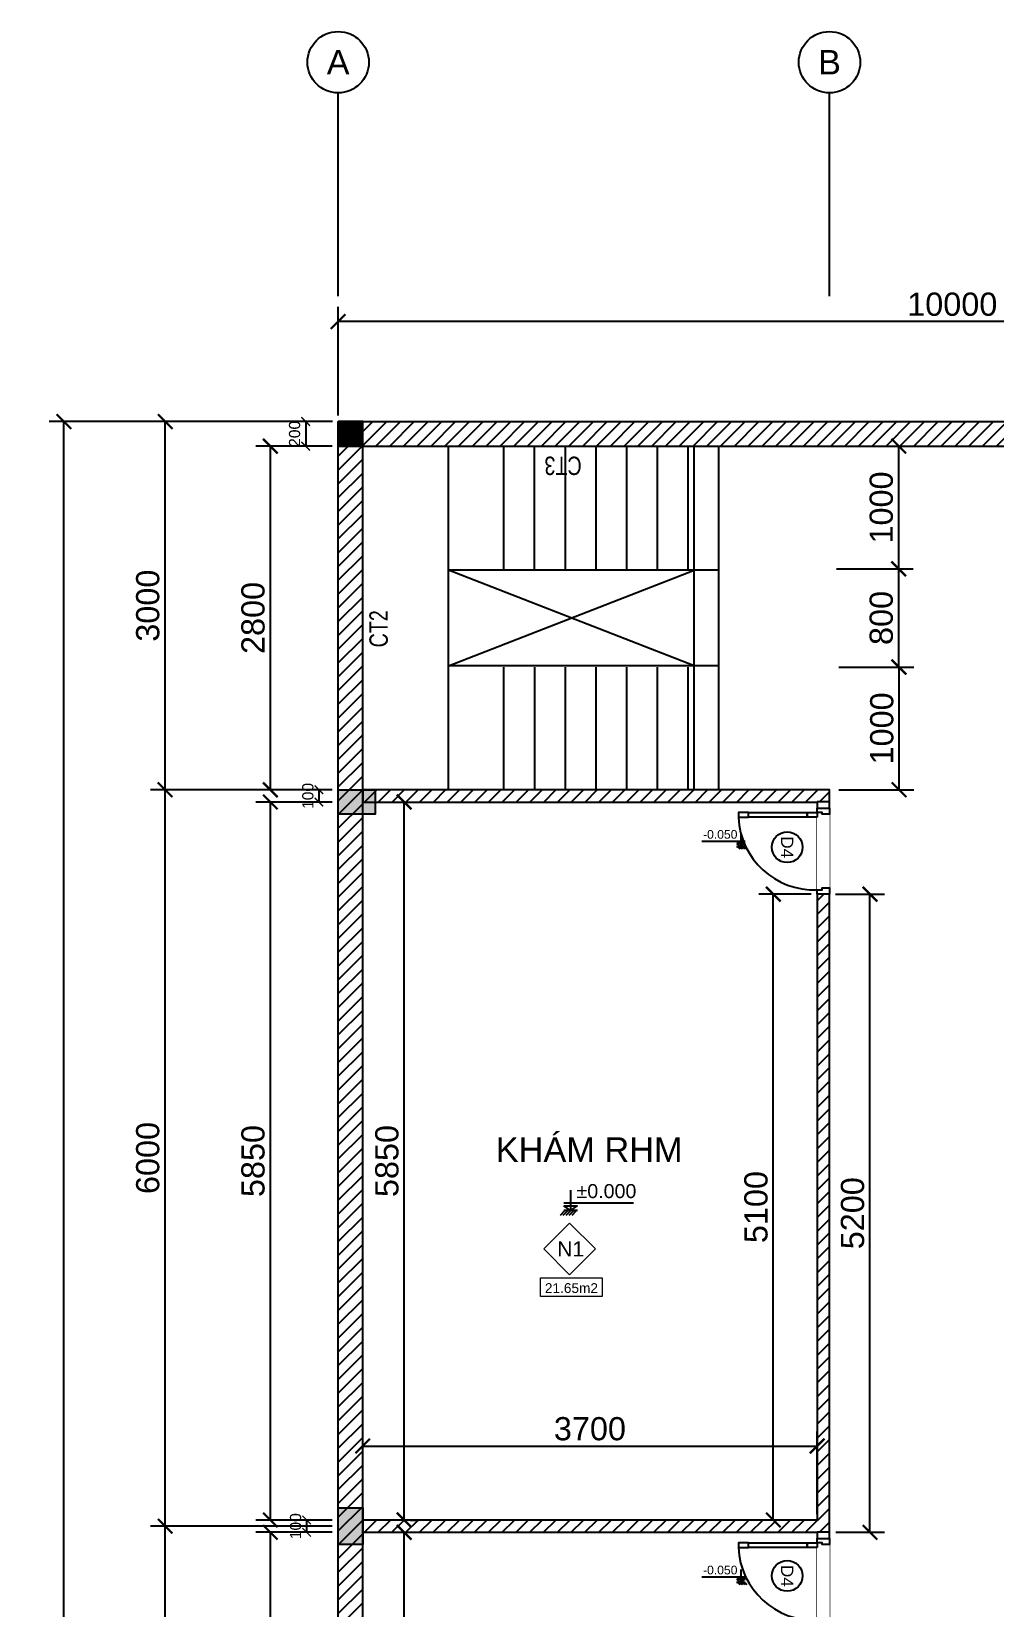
# Model space of a CAD drawing. Header units: millimetres. Extents: x -26398 to 135532, y -376633 to 43268.
# Drawn here: x 75866 to 83706, y -95166 to -82326 of the extents above; entities that cross this region are included whole.
import ezdxf
from ezdxf.enums import TextEntityAlignment as Align

# ---------------------------------------------------------------- set-up
doc = ezdxf.new("R2010")
doc.units = ezdxf.units.MM
for name, color, linetype in [('A-Door', 150, 'Continuous'), ('A5-KICHTHUOC', 251, 'Continuous'), ('cửa', 152, 'Continuous'), ('DIM', 7, 'Continuous'), ('NT', 1, 'Continuous'), ('QUYEN', 7, 'Continuous'), ('TƯỜNG', 52, 'Continuous')]:
    doc.layers.add(name, color=color, linetype=linetype)
doc.layers.add('A6-GHICHU', color=147, linetype='Continuous', lineweight=20)
doc.styles.add('A', font='VSIMPLEX.SHX', dxfattribs={"height": 250})
doc.styles.add('GHICHU35', font='', dxfattribs={"width": 0.9, "height": 350})
doc.styles.get("Standard").update_dxf_attribs({"font": 'arial.ttf'})
doc.styles.add('TUANH', font='')
doc.styles.get('GHICHU35').set_extended_font_data('VNI-Helve')
doc.styles.get('TUANH').set_extended_font_data('VNI-Helve-Condense', bold=True)
doc.dimstyles.new('dimmatbang', dxfattribs={"dimscale": 70, "dimtxt": 2.7, "dimasz": 1.7, "dimexe": 1.7, "dimexo": 0.7, "dimtad": 1, "dimtoh": 1, "dimdec": 1, "dimtxsty": 'Standard', "dimblk": 'ARCHTICK', "dimcen": 2.5, "dimclrd": 1, "dimclre": 256, "dimadec": 0, "dimazin": 0, "dimtfac": 1, "dimtdec": 1, "dimtmove": 0, "dimatfit": 3, "dimfxl": 1, "dimarcsym": 0})

# ---------------------------------------------------------------- blocks, each defined once
blk = doc.blocks.new('*X3279')
at = {"color": 0}
for p, q in [((30550, 32250), (30750, 32450)), ((30550, 32251), (30749, 32450)), ((30550, 32253), (30747, 32450)), ((30550, 32254), (30746, 32450)), ((30550, 32256), (30744, 32450)), ((30550, 32257), (30743, 32450)), ((30550, 32258), (30742, 32450)), ((30550, 32260), (30740, 32450)), ((30550, 32261), (30739, 32450)), ((30550, 32263), (30737, 32450)), ((30550, 32264), (30736, 32450)), ((30550, 32266), (30734, 32450)), ((30550, 32267), (30733, 32450)), ((30550, 32268), (30732, 32450)), ((30550, 32270), (30730, 32450)), ((30550, 32271), (30729, 32450)), ((30550, 32273), (30727, 32450)), ((30550, 32274), (30726, 32450)), ((30550, 32275), (30725, 32450)), ((30550, 32277), (30723, 32450)), ((30550, 32278), (30722, 32450)), ((30550, 32280), (30720, 32450)), ((30550, 32281), (30719, 32450)), ((30550, 32283), (30717, 32450)), ((30550, 32284), (30716, 32450)), ((30550, 32285), (30715, 32450)), ((30550, 32287), (30713, 32450)), ((30550, 32288), (30712, 32450)), ((30550, 32290), (30710, 32450)), ((30550, 32291), (30709, 32450)), ((30550, 32292), (30708, 32450)), ((30550, 32294), (30706, 32450)), ((30550, 32295), (30705, 32450)), ((30550, 32297), (30703, 32450)), ((30550, 32298), (30702, 32450)), ((30550, 32299), (30701, 32450)), ((30550, 32301), (30699, 32450)), ((30550, 32302), (30698, 32450)), ((30550, 32304), (30696, 32450)), ((30550, 32305), (30695, 32450)), ((30550, 32307), (30693, 32450)), ((30550, 32308), (30692, 32450)), ((30550, 32309), (30691, 32450)), ((30550, 32311), (30689, 32450)), ((30550, 32312), (30688, 32450)), ((30550, 32314), (30686, 32450)), ((30550, 32315), (30685, 32450)), ((30550, 32316), (30684, 32450)), ((30550, 32318), (30682, 32450)), ((30550, 32319), (30681, 32450)), ((30550, 32321), (30679, 32450)), ((30550, 32322), (30678, 32450)), ((30550, 32324), (30676, 32450)), ((30550, 32325), (30675, 32450)), ((30550, 32326), (30674, 32450)), ((30550, 32328), (30672, 32450)), ((30550, 32329), (30671, 32450)), ((30550, 32331), (30669, 32450)), ((30550, 32332), (30668, 32450)), ((30550, 32333), (30667, 32450)), ((30550, 32335), (30665, 32450)), ((30550, 32336), (30664, 32450)), ((30550, 32338), (30662, 32450)), ((30550, 32339), (30661, 32450)), ((30550, 32341), (30659, 32450)), ((30550, 32342), (30658, 32450)), ((30550, 32343), (30657, 32450)), ((30550, 32345), (30655, 32450)), ((30550, 32346), (30654, 32450)), ((30550, 32348), (30652, 32450)), ((30550, 32349), (30651, 32450)), ((30550, 32350), (30650, 32450)), ((30550, 32352), (30648, 32450)), ((30550, 32353), (30647, 32450)), ((30550, 32355), (30645, 32450)), ((30550, 32356), (30644, 32450)), ((30550, 32357), (30643, 32450)), ((30550, 32359), (30641, 32450)), ((30550, 32360), (30640, 32450)), ((30550, 32362), (30638, 32450)), ((30550, 32363), (30637, 32450)), ((30550, 32365), (30635, 32450)), ((30550, 32366), (30634, 32450)), ((30550, 32367), (30633, 32450)), ((30550, 32369), (30631, 32450)), ((30550, 32370), (30630, 32450)), ((30550, 32372), (30628, 32450)), ((30550, 32373), (30627, 32450)), ((30550, 32374), (30626, 32450)), ((30550, 32376), (30624, 32450)), ((30550, 32377), (30623, 32450)), ((30550, 32379), (30621, 32450)), ((30550, 32380), (30620, 32450)), ((30550, 32382), (30618, 32450)), ((30550, 32383), (30617, 32450)), ((30550, 32384), (30616, 32450)), ((30550, 32386), (30614, 32450)), ((30550, 32387), (30613, 32450)), ((30550, 32389), (30611, 32450)), ((30550, 32390), (30610, 32450)), ((30550, 32391), (30609, 32450)), ((30550, 32393), (30607, 32450)), ((30550, 32394), (30606, 32450)), ((30550, 32396), (30604, 32450)), ((30550, 32397), (30603, 32450)), ((30550, 32398), (30602, 32450)), ((30550, 32400), (30600, 32450)), ((30550, 32401), (30599, 32450)), ((30550, 32403), (30597, 32450)), ((30550, 32404), (30596, 32450)), ((30550, 32406), (30594, 32450)), ((30550, 32407), (30593, 32450)), ((30550, 32408), (30592, 32450)), ((30550, 32410), (30590, 32450)), ((30550, 32411), (30589, 32450)), ((30550, 32413), (30587, 32450)), ((30550, 32414), (30586, 32450)), ((30550, 32415), (30585, 32450)), ((30550, 32417), (30583, 32450)), ((30550, 32418), (30582, 32450)), ((30550, 32420), (30580, 32450)), ((30550, 32421), (30579, 32450)), ((30550, 32423), (30577, 32450)), ((30550, 32424), (30576, 32450)), ((30550, 32425), (30575, 32450)), ((30550, 32427), (30573, 32450)), ((30550, 32428), (30572, 32450)), ((30550, 32430), (30570, 32450)), ((30550, 32431), (30569, 32450)), ((30550, 32432), (30568, 32450)), ((30550, 32434), (30566, 32450)), ((30550, 32435), (30565, 32450)), ((30550, 32437), (30563, 32450)), ((30550, 32438), (30562, 32450)), ((30550, 32440), (30560, 32450)), ((30550, 32441), (30559, 32450)), ((30550, 32442), (30558, 32450)), ((30550, 32444), (30556, 32450)), ((30550, 32445), (30555, 32450)), ((30550, 32447), (30553, 32450)), ((30550, 32448), (30552, 32450)), ((30550, 32449), (30551, 32450)), ((30551, 32250), (30750, 32449)), ((30553, 32250), (30750, 32447)), ((30554, 32250), (30750, 32446)), ((30556, 32250), (30750, 32444)), ((30557, 32250), (30750, 32443)), ((30558, 32250), (30750, 32442)), ((30560, 32250), (30750, 32440)), ((30561, 32250), (30750, 32439)), ((30563, 32250), (30750, 32437)), ((30564, 32250), (30750, 32436)), ((30566, 32250), (30750, 32434)), ((30567, 32250), (30750, 32433)), ((30568, 32250), (30750, 32432)), ((30570, 32250), (30750, 32430)), ((30571, 32250), (30750, 32429)), ((30573, 32250), (30750, 32427)), ((30574, 32250), (30750, 32426)), ((30575, 32250), (30750, 32425)), ((30577, 32250), (30750, 32423)), ((30578, 32250), (30750, 32422)), ((30580, 32250), (30750, 32420)), ((30581, 32250), (30750, 32419)), ((30583, 32250), (30750, 32417)), ((30584, 32250), (30750, 32416)), ((30585, 32250), (30750, 32415)), ((30587, 32250), (30750, 32413)), ((30588, 32250), (30750, 32412)), ((30590, 32250), (30750, 32410)), ((30591, 32250), (30750, 32409)), ((30592, 32250), (30750, 32408)), ((30594, 32250), (30750, 32406)), ((30595, 32250), (30750, 32405)), ((30597, 32250), (30750, 32403)), ((30598, 32250), (30750, 32402)), ((30599, 32250), (30750, 32401)), ((30601, 32250), (30750, 32399)), ((30602, 32250), (30750, 32398)), ((30604, 32250), (30750, 32396)), ((30605, 32250), (30750, 32395)), ((30607, 32250), (30750, 32393)), ((30608, 32250), (30750, 32392)), ((30609, 32250), (30750, 32391)), ((30611, 32250), (30750, 32389)), ((30612, 32250), (30750, 32388)), ((30614, 32250), (30750, 32386)), ((30615, 32250), (30750, 32385)), ((30616, 32250), (30750, 32384)), ((30618, 32250), (30750, 32382)), ((30619, 32250), (30750, 32381)), ((30621, 32250), (30750, 32379)), ((30622, 32250), (30750, 32378)), ((30624, 32250), (30750, 32376)), ((30625, 32250), (30750, 32375)), ((30626, 32250), (30750, 32374)), ((30628, 32250), (30750, 32372)), ((30629, 32250), (30750, 32371)), ((30631, 32250), (30750, 32369)), ((30632, 32250), (30750, 32368)), ((30633, 32250), (30750, 32367)), ((30635, 32250), (30750, 32365)), ((30636, 32250), (30750, 32364)), ((30638, 32250), (30750, 32362)), ((30639, 32250), (30750, 32361)), ((30641, 32250), (30750, 32359)), ((30642, 32250), (30750, 32358)), ((30643, 32250), (30750, 32357)), ((30645, 32250), (30750, 32355)), ((30646, 32250), (30750, 32354)), ((30648, 32250), (30750, 32352)), ((30649, 32250), (30750, 32351)), ((30650, 32250), (30750, 32350)), ((30652, 32250), (30750, 32348)), ((30653, 32250), (30750, 32347)), ((30655, 32250), (30750, 32345)), ((30656, 32250), (30750, 32344)), ((30657, 32250), (30750, 32343)), ((30659, 32250), (30750, 32341)), ((30660, 32250), (30750, 32340)), ((30662, 32250), (30750, 32338)), ((30663, 32250), (30750, 32337)), ((30665, 32250), (30750, 32335)), ((30666, 32250), (30750, 32334)), ((30667, 32250), (30750, 32333)), ((30669, 32250), (30750, 32331)), ((30670, 32250), (30750, 32330)), ((30672, 32250), (30750, 32328)), ((30673, 32250), (30750, 32327)), ((30674, 32250), (30750, 32326)), ((30676, 32250), (30750, 32324)), ((30677, 32250), (30750, 32323)), ((30679, 32250), (30750, 32321)), ((30680, 32250), (30750, 32320)), ((30682, 32250), (30750, 32318)), ((30683, 32250), (30750, 32317)), ((30684, 32250), (30750, 32316)), ((30686, 32250), (30750, 32314)), ((30687, 32250), (30750, 32313)), ((30689, 32250), (30750, 32311)), ((30690, 32250), (30750, 32310)), ((30691, 32250), (30750, 32309)), ((30693, 32250), (30750, 32307)), ((30694, 32250), (30750, 32306)), ((30696, 32250), (30750, 32304)), ((30697, 32250), (30750, 32303)), ((30698, 32250), (30750, 32302)), ((30700, 32250), (30750, 32300)), ((30701, 32250), (30750, 32299)), ((30703, 32250), (30750, 32297)), ((30704, 32250), (30750, 32296)), ((30706, 32250), (30750, 32294)), ((30707, 32250), (30750, 32293)), ((30708, 32250), (30750, 32292)), ((30710, 32250), (30750, 32290)), ((30711, 32250), (30750, 32289)), ((30713, 32250), (30750, 32287)), ((30714, 32250), (30750, 32286)), ((30715, 32250), (30750, 32285)), ((30717, 32250), (30750, 32283)), ((30718, 32250), (30750, 32282)), ((30720, 32250), (30750, 32280)), ((30721, 32250), (30750, 32279)), ((30723, 32250), (30750, 32277)), ((30724, 32250), (30750, 32276)), ((30725, 32250), (30750, 32275)), ((30727, 32250), (30750, 32273)), ((30728, 32250), (30750, 32272)), ((30730, 32250), (30750, 32270)), ((30731, 32250), (30750, 32269)), ((30732, 32250), (30750, 32268)), ((30734, 32250), (30750, 32266)), ((30735, 32250), (30750, 32265)), ((30737, 32250), (30750, 32263)), ((30738, 32250), (30750, 32262)), ((30740, 32250), (30750, 32260)), ((30741, 32250), (30750, 32259)), ((30742, 32250), (30750, 32258)), ((30744, 32250), (30750, 32256)), ((30745, 32250), (30750, 32255)), ((30747, 32250), (30750, 32253)), ((30748, 32250), (30750, 32252)), ((30749, 32250), (30750, 32251))]:
    blk.add_line(p, q, dxfattribs=at)
blk = doc.blocks.new('*U3278')
at = {"color": 0}
for p, q in [((0, 0), (0, 200)), ((0, 200), (200, 200)), ((200, 200), (200, 0)), ((200, 0), (0, 0))]:
    blk.add_line(p, q, dxfattribs=at)
blk = doc.blocks.new('*U3280')
blk.add_blockref('*X3279', (-30550, -32250))
at = {"color": 0}
blk.add_blockref('*U3278', (0, 0), dxfattribs=at)
blk = doc.blocks.new('_ArchTick')
at = {"color": 0, "linetype": 'ByBlock', "const_width": 0.15}
blk.add_lwpolyline([(-0.5, -0.5), (0.5, 0.5)], dxfattribs=at)
blk = doc.blocks.new('*D3284')
at = {"lineweight": -2, "transparency": 16777216}
for p, q in [((82438, -87504), (83048, -87504)), ((82438, -88504), (83048, -88504))]:
    blk.add_line(p, q, dxfattribs=at)
at = {"color": 1, "lineweight": -2, "transparency": 16777216}
blk.add_line((82929, -88504), (82929, -87504), dxfattribs=at)
at = {"layer": 'DEFPOINTS', "color": 0, "transparency": 16777216}
for p in [(82389, -87504), (82929, -87504), (82389, -88504)]:
    blk.add_point(p, dxfattribs=at)
at = {"color": 1, "lineweight": -2, "transparency": 16777216, "xscale": 119, "yscale": 119, "zscale": 119}
for p, rotation in [((82929, -87504), 90), ((82929, -88504), 270)]:
    blk.add_blockref('_ArchTick', p, dxfattribs=dict(at, rotation=rotation))
at = {"color": 0, "transparency": 16777216, "insert": (82789, -88004), "char_height": 189, "attachment_point": 5, "rotation": 90}
blk.add_mtext('1000', dxfattribs=at)
blk = doc.blocks.new('*D3285')
at = {"lineweight": -2, "transparency": 16777216}
for p, q in [((82420, -86704), (83045, -86704)), ((82438, -87504), (83045, -87504))]:
    blk.add_line(p, q, dxfattribs=at)
at = {"color": 1, "lineweight": -2, "transparency": 16777216}
blk.add_line((82926, -87504), (82926, -86704), dxfattribs=at)
at = {"layer": 'DEFPOINTS', "color": 0, "transparency": 16777216}
for p in [(82371, -86704), (82926, -86704), (82389, -87504)]:
    blk.add_point(p, dxfattribs=at)
at = {"color": 1, "lineweight": -2, "transparency": 16777216, "xscale": 119, "yscale": 119, "zscale": 119}
for p, rotation in [((82926, -86704), 90), ((82926, -87504), 270)]:
    blk.add_blockref('_ArchTick', p, dxfattribs=dict(at, rotation=rotation))
at = {"color": 0, "transparency": 16777216, "insert": (82785, -87104), "char_height": 189, "attachment_point": 5, "rotation": 90}
blk.add_mtext('800', dxfattribs=at)
blk = doc.blocks.new('*D3286')
at = {"lineweight": -2, "transparency": 16777216}
for p, q in [((82427, -85704), (83045, -85704)), ((82420, -86704), (83045, -86704))]:
    blk.add_line(p, q, dxfattribs=at)
at = {"color": 1, "lineweight": -2, "transparency": 16777216}
blk.add_line((82926, -86704), (82926, -85704), dxfattribs=at)
at = {"layer": 'DEFPOINTS', "color": 0, "transparency": 16777216}
for p in [(82378, -85704), (82926, -85704), (82371, -86704)]:
    blk.add_point(p, dxfattribs=at)
at = {"color": 1, "lineweight": -2, "transparency": 16777216, "xscale": 119, "yscale": 119, "zscale": 119}
for p, rotation in [((82926, -85704), 90), ((82926, -86704), 270)]:
    blk.add_blockref('_ArchTick', p, dxfattribs=dict(at, rotation=rotation))
at = {"color": 0, "transparency": 16777216, "insert": (82785, -86204), "char_height": 189, "attachment_point": 5, "rotation": 90}
blk.add_mtext('1000', dxfattribs=at)
blk = doc.blocks.new('A$C7DB75F4D')
at = {"layer": 'A-Door'}
for points in [[(625, 740), (625, 660), (665, 660), (665, 740)], [(625, 180), (625, 660), (665, 660), (665, 180)], [(625, 100), (625, 180), (665, 180), (665, 100)], [(35, 100), (35, 60), (50, 60), (50, 50), (50, 0), (0, 0), (0, 100)], [(665, 100), (700, 100), (700, 0), (650, 0), (650, 50), (650, 60), (665, 60)]]:
    blk.add_lwpolyline(points, close=True, dxfattribs=at)
at = {"layer": 'NT', "color": 1}
blk.add_arc((650, 125), 616, 92.3278, 182.3278, dxfattribs=at)
blk = doc.blocks.new('CUA (D4)')
blk.add_wipeout([(111640, -24571), (111641, -25321), (111743, -25321), (111743, -24571)]).dxf.layer = 'TƯỜNG'
blk.add_lwpolyline([(111743, -24571), (111743, -24621), (111643, -24621), (111643, -24571)], close=True)
at = {"layer": 'cửa', "xscale": -1, "rotation": 270}
blk.add_blockref('A$C7DB75F4D', (111643, -25321), dxfattribs=at)
blk = doc.blocks.new('1-cote nen')
for p, q in [((-2, 267), (-2, 0)), ((-91, 102), (828, 102)), ((-2, 0), (-91, 63)), ((-91, 63), (88, 63)), ((90, 0), (-91, 0)), ((-2, 0), (88, 63)), ((-137, -60), (-77, 0)), ((-99, -60), (-39, 0)), ((-60, -60), (0, 0)), ((-21, -60), (39, 0)), ((17, -60), (77, 0))]:
    blk.add_line(p, q)
at = {"ltscale": 50, "style": 'GHICHU35', "width": 0.9}
blk.add_attdef('%%P0.000', (75, 164), '', height=187, dxfattribs=at)
blk = doc.blocks.new('*D3290')
at = {"lineweight": -2, "transparency": 16777216}
for p, q in [((78313, -85504), (77979, -85504)), ((78313, -85704), (77979, -85704))]:
    blk.add_line(p, q, dxfattribs=at)
at = {"color": 1, "lineweight": -2, "transparency": 16777216}
blk.add_line((78098, -85504), (78098, -85704), dxfattribs=at)
at = {"layer": 'DEFPOINTS', "color": 0, "transparency": 16777216}
for p in [(78362, -85504), (78098, -85704), (78362, -85704)]:
    blk.add_point(p, dxfattribs=at)
at = {"color": 1, "lineweight": -2, "transparency": 16777216, "xscale": 70, "yscale": 70, "zscale": 70}
for p, rotation in [((78098, -85504), 90), ((78098, -85704), 270)]:
    blk.add_blockref('_ArchTick', p, dxfattribs=dict(at, rotation=rotation))
at = {"color": 0, "transparency": 16777216, "insert": (78008, -85604), "char_height": 91, "attachment_point": 5, "rotation": 90}
blk.add_mtext('200', dxfattribs=at)
blk = doc.blocks.new('*D3291')
at = {"layer": 'DEFPOINTS', "color": 0, "transparency": 16777216}
for p in [(78362, -85704), (77810, -88504), (78362, -88504)]:
    blk.add_point(p, dxfattribs=at)
at = {"layer": 'DIM', "lineweight": -2, "transparency": 16777216}
for p, q in [((78313, -85704), (77691, -85704)), ((78313, -88504), (77691, -88504))]:
    blk.add_line(p, q, dxfattribs=at)
at = {"layer": 'DIM', "color": 1, "lineweight": -2, "transparency": 16777216}
blk.add_line((77810, -85704), (77810, -88504), dxfattribs=at)
at = {"layer": 'DIM', "color": 1, "lineweight": -2, "transparency": 16777216, "xscale": 119, "yscale": 119, "zscale": 119}
for p, rotation in [((77810, -85704), 90), ((77810, -88504), 270)]:
    blk.add_blockref('_ArchTick', p, dxfattribs=dict(at, rotation=rotation))
at = {"layer": 'DIM', "color": 0, "transparency": 16777216, "insert": (77670, -87104), "char_height": 189, "attachment_point": 5, "rotation": 90}
blk.add_mtext('2800', dxfattribs=at)
blk = doc.blocks.new('*D3292')
at = {"lineweight": -2, "transparency": 16777216}
for p, q in [((78313, -88504), (78087, -88504)), ((78313, -88604), (78087, -88604))]:
    blk.add_line(p, q, dxfattribs=at)
at = {"color": 1, "lineweight": -2, "transparency": 16777216}
blk.add_line((78206, -88504), (78206, -88604), dxfattribs=at)
at = {"layer": 'DEFPOINTS', "color": 0, "transparency": 16777216}
for p in [(78362, -88504), (78206, -88604), (78362, -88604)]:
    blk.add_point(p, dxfattribs=at)
at = {"color": 1, "lineweight": -2, "transparency": 16777216, "xscale": 70, "yscale": 70, "zscale": 70}
for p, rotation in [((78206, -88504), 90), ((78206, -88604), 270)]:
    blk.add_blockref('_ArchTick', p, dxfattribs=dict(at, rotation=rotation))
at = {"color": 0, "transparency": 16777216, "insert": (78116, -88554), "char_height": 91, "attachment_point": 5, "rotation": 90}
blk.add_mtext('100', dxfattribs=at)
blk = doc.blocks.new('*D3293')
at = {"layer": 'DEFPOINTS', "color": 0, "transparency": 16777216}
for p in [(78362, -88604), (77810, -94454), (78362, -94454)]:
    blk.add_point(p, dxfattribs=at)
at = {"layer": 'DIM', "lineweight": -2, "transparency": 16777216}
for p, q in [((78313, -88604), (77691, -88604)), ((78313, -94454), (77691, -94454))]:
    blk.add_line(p, q, dxfattribs=at)
at = {"layer": 'DIM', "color": 1, "lineweight": -2, "transparency": 16777216}
blk.add_line((77810, -88604), (77810, -94454), dxfattribs=at)
at = {"layer": 'DIM', "color": 1, "lineweight": -2, "transparency": 16777216, "xscale": 119, "yscale": 119, "zscale": 119}
for p, rotation in [((77810, -88604), 90), ((77810, -94454), 270)]:
    blk.add_blockref('_ArchTick', p, dxfattribs=dict(at, rotation=rotation))
at = {"layer": 'DIM', "color": 0, "transparency": 16777216, "insert": (77670, -91529), "char_height": 189, "attachment_point": 5, "rotation": 90}
blk.add_mtext('5850', dxfattribs=at)
blk = doc.blocks.new('*D3294')
at = {"lineweight": -2, "transparency": 16777216}
for p, q in [((78313, -94454), (77987, -94454)), ((78313, -94554), (77987, -94554))]:
    blk.add_line(p, q, dxfattribs=at)
at = {"color": 1, "lineweight": -2, "transparency": 16777216}
blk.add_line((78106, -94454), (78106, -94554), dxfattribs=at)
at = {"layer": 'DEFPOINTS', "color": 0, "transparency": 16777216}
for p in [(78362, -94454), (78106, -94554), (78362, -94554)]:
    blk.add_point(p, dxfattribs=at)
at = {"color": 1, "lineweight": -2, "transparency": 16777216, "xscale": 70, "yscale": 70, "zscale": 70}
for p, rotation in [((78106, -94454), 90), ((78106, -94554), 270)]:
    blk.add_blockref('_ArchTick', p, dxfattribs=dict(at, rotation=rotation))
at = {"color": 0, "transparency": 16777216, "insert": (78016, -94504), "char_height": 91, "attachment_point": 5, "rotation": 90}
blk.add_mtext('100', dxfattribs=at)
blk = doc.blocks.new('*D3295')
at = {"layer": 'DEFPOINTS', "color": 0, "transparency": 16777216}
for p in [(78362, -94554), (77810, -97454), (78362, -97454)]:
    blk.add_point(p, dxfattribs=at)
at = {"layer": 'DIM', "lineweight": -2, "transparency": 16777216}
for p, q in [((78313, -94554), (77691, -94554)), ((78313, -97454), (77691, -97454))]:
    blk.add_line(p, q, dxfattribs=at)
at = {"layer": 'DIM', "color": 1, "lineweight": -2, "transparency": 16777216}
blk.add_line((77810, -94554), (77810, -97454), dxfattribs=at)
at = {"layer": 'DIM', "color": 1, "lineweight": -2, "transparency": 16777216, "xscale": 119, "yscale": 119, "zscale": 119}
for p, rotation in [((77810, -94554), 90), ((77810, -97454), 270)]:
    blk.add_blockref('_ArchTick', p, dxfattribs=dict(at, rotation=rotation))
at = {"layer": 'DIM', "color": 0, "transparency": 16777216, "insert": (77670, -96004), "char_height": 189, "attachment_point": 5, "rotation": 90}
blk.add_mtext('2900', dxfattribs=at)
blk = doc.blocks.new('*D3306')
at = {"layer": 'DEFPOINTS', "color": 0, "transparency": 16777216}
for p in [(76954, -94504), (78362, -94504), (78362, -97504)]:
    blk.add_point(p, dxfattribs=at)
at = {"layer": 'DIM', "lineweight": -2, "transparency": 16777216}
for p, q in [((78313, -94504), (76835, -94504)), ((78313, -97504), (76835, -97504))]:
    blk.add_line(p, q, dxfattribs=at)
at = {"layer": 'DIM', "color": 1, "lineweight": -2, "transparency": 16777216}
blk.add_line((76954, -97504), (76954, -94504), dxfattribs=at)
at = {"layer": 'DIM', "color": 1, "lineweight": -2, "transparency": 16777216, "xscale": 119, "yscale": 119, "zscale": 119}
for p, rotation in [((76954, -94504), 90), ((76954, -97504), 270)]:
    blk.add_blockref('_ArchTick', p, dxfattribs=dict(at, rotation=rotation))
at = {"layer": 'DIM', "color": 0, "transparency": 16777216, "insert": (76813, -96004), "char_height": 189, "attachment_point": 5, "rotation": 90}
blk.add_mtext('3000', dxfattribs=at)
blk = doc.blocks.new('*D3307')
at = {"layer": 'DEFPOINTS', "color": 0, "transparency": 16777216}
for p in [(76954, -88504), (78362, -88504), (78362, -94504)]:
    blk.add_point(p, dxfattribs=at)
at = {"layer": 'DIM', "lineweight": -2, "transparency": 16777216}
for p, q in [((78313, -88504), (76835, -88504)), ((78313, -94504), (76835, -94504))]:
    blk.add_line(p, q, dxfattribs=at)
at = {"layer": 'DIM', "color": 1, "lineweight": -2, "transparency": 16777216}
blk.add_line((76954, -94504), (76954, -88504), dxfattribs=at)
at = {"layer": 'DIM', "color": 1, "lineweight": -2, "transparency": 16777216, "xscale": 119, "yscale": 119, "zscale": 119}
for p, rotation in [((76954, -88504), 90), ((76954, -94504), 270)]:
    blk.add_blockref('_ArchTick', p, dxfattribs=dict(at, rotation=rotation))
at = {"layer": 'DIM', "color": 0, "transparency": 16777216, "insert": (76813, -91504), "char_height": 189, "attachment_point": 5, "rotation": 90}
blk.add_mtext('6000', dxfattribs=at)
blk = doc.blocks.new('*D3308')
at = {"layer": 'DEFPOINTS', "color": 0, "transparency": 16777216}
for p in [(76954, -85504), (78365, -85504), (78362, -88504)]:
    blk.add_point(p, dxfattribs=at)
at = {"layer": 'DIM', "lineweight": -2, "transparency": 16777216}
for p, q in [((78316, -85504), (76835, -85504)), ((78313, -88504), (76835, -88504))]:
    blk.add_line(p, q, dxfattribs=at)
at = {"layer": 'DIM', "color": 1, "lineweight": -2, "transparency": 16777216}
blk.add_line((76954, -88504), (76954, -85504), dxfattribs=at)
at = {"layer": 'DIM', "color": 1, "lineweight": -2, "transparency": 16777216, "xscale": 119, "yscale": 119, "zscale": 119}
for p, rotation in [((76954, -85504), 90), ((76954, -88504), 270)]:
    blk.add_blockref('_ArchTick', p, dxfattribs=dict(at, rotation=rotation))
at = {"layer": 'DIM', "color": 0, "transparency": 16777216, "insert": (76813, -87004), "char_height": 189, "attachment_point": 5, "rotation": 90}
blk.add_mtext('3000', dxfattribs=at)
blk = doc.blocks.new('*D3328')
at = {"layer": 'DEFPOINTS', "color": 0, "transparency": 16777216}
for p in [(78362, -84689), (78362, -85504), (88362, -85504)]:
    blk.add_point(p, dxfattribs=at)
at = {"layer": 'DIM', "lineweight": -2, "transparency": 16777216}
for p, q in [((78362, -85455), (78362, -84570)), ((88362, -85455), (88362, -84570))]:
    blk.add_line(p, q, dxfattribs=at)
at = {"layer": 'DIM', "color": 1, "lineweight": -2, "transparency": 16777216}
blk.add_line((88362, -84689), (78362, -84689), dxfattribs=at)
at = {"layer": 'DIM', "color": 1, "lineweight": -2, "transparency": 16777216, "xscale": 119, "yscale": 119, "zscale": 119, "rotation": 180}
blk.add_blockref('_ArchTick', (78362, -84689), dxfattribs=at)
at = {"layer": 'DIM', "color": 1, "lineweight": -2, "transparency": 16777216, "xscale": 119, "yscale": 119, "zscale": 119}
blk.add_blockref('_ArchTick', (88362, -84689), dxfattribs=at)
at = {"layer": 'DIM', "color": 0, "transparency": 16777216, "insert": (83362, -84549), "char_height": 189, "attachment_point": 5}
blk.add_mtext('10000', dxfattribs=at)
blk = doc.blocks.new('*D3356')
at = {"layer": 'DEFPOINTS', "color": 0, "transparency": 16777216}
for p in [(78900, -94554), (78900, -94554), (78900, -97454)]:
    blk.add_point(p, dxfattribs=at)
at = {"layer": 'DIM', "color": 1, "lineweight": -2, "transparency": 16777216}
blk.add_line((78900, -97454), (78900, -94554), dxfattribs=at)
at = {"layer": 'DIM', "lineweight": -2, "transparency": 16777216}
for p, q in [((78949, -94554), (79019, -94554)), ((78949, -97454), (79019, -97454))]:
    blk.add_line(p, q, dxfattribs=at)
at = {"layer": 'DIM', "color": 1, "lineweight": -2, "transparency": 16777216, "xscale": 119, "yscale": 119, "zscale": 119}
for p, rotation in [((78900, -94554), 90), ((78900, -97454), 270)]:
    blk.add_blockref('_ArchTick', p, dxfattribs=dict(at, rotation=rotation))
at = {"layer": 'DIM', "color": 0, "transparency": 16777216, "insert": (78760, -96004), "char_height": 189, "attachment_point": 5, "rotation": 90}
blk.add_mtext('2900', dxfattribs=at)
blk = doc.blocks.new('*D3360')
at = {"layer": 'DEFPOINTS', "color": 0, "transparency": 16777216}
for p in [(82262, -93851), (78562, -94454), (82262, -94454)]:
    blk.add_point(p, dxfattribs=at)
at = {"layer": 'DIM', "lineweight": -2, "transparency": 16777216}
for p, q in [((78562, -94405), (78562, -93732)), ((82262, -94405), (82262, -93732))]:
    blk.add_line(p, q, dxfattribs=at)
at = {"layer": 'DIM', "color": 1, "lineweight": -2, "transparency": 16777216}
blk.add_line((78562, -93851), (82262, -93851), dxfattribs=at)
at = {"layer": 'DIM', "color": 1, "lineweight": -2, "transparency": 16777216, "xscale": 119, "yscale": 119, "zscale": 119, "rotation": 180}
blk.add_blockref('_ArchTick', (78562, -93851), dxfattribs=at)
at = {"layer": 'DIM', "color": 1, "lineweight": -2, "transparency": 16777216, "xscale": 119, "yscale": 119, "zscale": 119}
blk.add_blockref('_ArchTick', (82262, -93851), dxfattribs=at)
at = {"layer": 'DIM', "color": 0, "transparency": 16777216, "insert": (80412, -93711), "char_height": 189, "attachment_point": 5}
blk.add_mtext('3700', dxfattribs=at)
blk = doc.blocks.new('*D3361')
at = {"layer": 'DEFPOINTS', "color": 0, "transparency": 16777216}
for p in [(78900, -88604), (78900, -88604), (78900, -94454)]:
    blk.add_point(p, dxfattribs=at)
at = {"layer": 'DIM', "color": 1, "lineweight": -2, "transparency": 16777216}
blk.add_line((78900, -94454), (78900, -88604), dxfattribs=at)
at = {"layer": 'DIM', "lineweight": -2, "transparency": 16777216}
for p, q in [((78949, -88604), (79019, -88604)), ((78949, -94454), (79019, -94454))]:
    blk.add_line(p, q, dxfattribs=at)
at = {"layer": 'DIM', "color": 1, "lineweight": -2, "transparency": 16777216, "xscale": 119, "yscale": 119, "zscale": 119}
for p, rotation in [((78900, -88604), 90), ((78900, -94454), 270)]:
    blk.add_blockref('_ArchTick', p, dxfattribs=dict(at, rotation=rotation))
at = {"layer": 'DIM', "color": 0, "transparency": 16777216, "insert": (78760, -91529), "char_height": 189, "attachment_point": 5, "rotation": 90}
blk.add_mtext('5850', dxfattribs=at)
blk = doc.blocks.new('*D3362')
at = {"layer": 'DEFPOINTS', "color": 0, "transparency": 16777216}
for p in [(81905, -89354), (82262, -89354), (82262, -94454)]:
    blk.add_point(p, dxfattribs=at)
at = {"layer": 'DIM', "lineweight": -2, "transparency": 16777216}
for p, q in [((82213, -89354), (81786, -89354)), ((82213, -94454), (81786, -94454))]:
    blk.add_line(p, q, dxfattribs=at)
at = {"layer": 'DIM', "color": 1, "lineweight": -2, "transparency": 16777216}
blk.add_line((81905, -94454), (81905, -89354), dxfattribs=at)
at = {"layer": 'DIM', "color": 1, "lineweight": -2, "transparency": 16777216, "xscale": 119, "yscale": 119, "zscale": 119}
for p, rotation in [((81905, -89354), 90), ((81905, -94454), 270)]:
    blk.add_blockref('_ArchTick', p, dxfattribs=dict(at, rotation=rotation))
at = {"layer": 'DIM', "color": 0, "transparency": 16777216, "insert": (81765, -91904), "char_height": 189, "attachment_point": 5, "rotation": 90}
blk.add_mtext('5100', dxfattribs=at)
blk = doc.blocks.new('*D3363')
at = {"layer": 'DEFPOINTS', "color": 0, "transparency": 16777216}
for p in [(82362, -89354), (82692, -89354), (82365, -94554)]:
    blk.add_point(p, dxfattribs=at)
at = {"layer": 'DIM', "lineweight": -2, "transparency": 16777216}
for p, q in [((82411, -89354), (82811, -89354)), ((82414, -94554), (82811, -94554))]:
    blk.add_line(p, q, dxfattribs=at)
at = {"layer": 'DIM', "color": 1, "lineweight": -2, "transparency": 16777216}
blk.add_line((82692, -94554), (82692, -89354), dxfattribs=at)
at = {"layer": 'DIM', "color": 1, "lineweight": -2, "transparency": 16777216, "xscale": 119, "yscale": 119, "zscale": 119}
for p, rotation in [((82692, -89354), 90), ((82692, -94554), 270)]:
    blk.add_blockref('_ArchTick', p, dxfattribs=dict(at, rotation=rotation))
at = {"layer": 'DIM', "color": 0, "transparency": 16777216, "insert": (82551, -91954), "char_height": 189, "attachment_point": 5, "rotation": 90}
blk.add_mtext('5200', dxfattribs=at)
blk = doc.blocks.new('*D3380')
at = {"layer": 'DEFPOINTS', "color": 0, "transparency": 16777216}
for p in [(76130, -85504), (78362, -85504), (78362, -114504)]:
    blk.add_point(p, dxfattribs=at)
at = {"layer": 'DIM', "lineweight": -2, "transparency": 16777216}
for p, q in [((78313, -85504), (76011, -85504)), ((78313, -114504), (76011, -114504))]:
    blk.add_line(p, q, dxfattribs=at)
at = {"layer": 'DIM', "color": 1, "lineweight": -2, "transparency": 16777216}
blk.add_line((76130, -114504), (76130, -85504), dxfattribs=at)
at = {"layer": 'DIM', "color": 1, "lineweight": -2, "transparency": 16777216, "xscale": 119, "yscale": 119, "zscale": 119}
for p, rotation in [((76130, -85504), 90), ((76130, -114504), 270)]:
    blk.add_blockref('_ArchTick', p, dxfattribs=dict(at, rotation=rotation))
at = {"layer": 'DIM', "color": 0, "transparency": 16777216, "insert": (75990, -100004), "char_height": 189, "attachment_point": 5, "rotation": 90}
blk.add_mtext('29000', dxfattribs=at)

msp = doc.modelspace()

# ---------------------------------------------------------------- hatches: boundary and pattern name
h = msp.add_hatch(color=1)
h.dxf.hatch_style = 1
h.paths.add_polyline_path([(78662.5, -88503.82), (78362.5, -88503.82), (78362.5, -88703.82), (78662.5, -88703.82)])
h = msp.add_hatch(color=1)
h.dxf.hatch_style = 1
h.paths.add_polyline_path([(78362.5, -94353.82), (78362.5, -94653.82), (78562.5, -94653.82), (78562.5, -94353.82)])
at = {"layer": 'TƯỜNG'}
h = msp.add_hatch(dxfattribs=at)
h.set_pattern_fill('ANSI31', color=256, scale=25)
h.set_pattern_definition([(45, (-25512.27, -64836.03), (-56.1266, 56.1266), [])])
h.paths.add_polyline_path([(82362.5, -88503.82), (78562.5, -88503.82), (78562.5, -88603.82), (82262.5, -88603.82), (82262.5, -94453.82), (78562.5, -94453.82), (78562.5, -94553.82), (82262.5, -94553.82), (82262.5, -97453.82), (78562.5, -97453.82), (78562.5, -97553.82), (82262.5, -97553.82), (82262.5, -100453.82), (78562.5, -100453.82), (78562.5, -100553.82), (82262.5, -100553.82), (82262.5, -108403.82), (78562.5, -108403.82), (78562.5, -108503.82), (82262.5, -108503.82), (82262.5, -114303.82), (82362.5, -114303.82), (82362.5, -108503.82), (82362.5, -94503.82)], flags=17)
h.paths.add_polyline_path([(84462.5, -94603.82), (88162.5, -94603.82), (88162.5, -94503.82), (84462.5, -94503.82), (84462.5, -88603.82), (88162.5, -88603.82), (88162.5, -88503.82), (84362.5, -88503.82), (84362.5, -94503.82), (84362.5, -104503.82), (84362.5, -114303.82), (84462.5, -114303.82), (84462.5, -104603.82), (88162.5, -104603.82), (88162.5, -104503.82), (84462.5, -104503.82)], flags=17)
h.paths.add_polyline_path([(78562.5, -85703.82), (78362.5, -85703.82), (78362.5, -114503.82), (88362.5, -114503.82), (88362.5, -85503.82), (78562.5, -85503.82), (78562.5, -85703.82), (88162.5, -85703.82), (88162.5, -114303.82), (78562.5, -114303.82)])
h.paths.add_polyline_path([(78562.5, -85503.82), (78362.5, -85503.82), (78362.5, -85703.82), (78562.5, -85703.82)], flags=17)

# ---------------------------------------------------------------- linework, layer by layer
for p, q in [((78362.5, -84482.67), (78362.5, -82825.96)), ((82362.5, -84482.67), (82362.5, -82825.96))]:
    msp.add_line(p, q)
for points in [[(78362.5, -88703.82), (78362.5, -88503.82), (78662.5, -88503.82), (78662.5, -88703.82)], [(78562.5, -94653.82), (78362.5, -94653.82), (78362.5, -94353.82), (78562.5, -94353.82)]]:
    msp.add_lwpolyline(points, close=True)
for centre in [(78362.5, -82575.96), (82362.5, -82575.96)]:
    msp.add_circle(centre, 250)
at = {"layer": 'A6-GHICHU', "ltscale": 0.5}
for points in [[(80246.16, -92455.11), (80456.31, -92244.96), (80246.16, -92034.8), (80036, -92244.96)], [(80009.79, -92479.22), (80510.86, -92479.22), (80510.86, -92633.72), (80009.79, -92633.72)]]:
    msp.add_lwpolyline(points, close=True, dxfattribs=at)
at = {"layer": 'QUYEN'}
for p, q in [((79262.13, -88503.82), (79262.13, -85703.38)), ((79712.13, -86713.38), (79712.13, -85713.38)), ((79962.13, -86713.38), (79962.13, -85713.38)), ((80212.13, -86713.38), (80212.13, -85713.38)), ((80462.13, -86713.38), (80462.13, -85713.38)), ((80712.13, -86713.38), (80712.13, -85713.38)), ((80962.13, -86713.38), (80962.13, -85713.38)), ((80962.13, -86713.38), (80962.13, -85713.38)), ((81212.13, -86713.38), (81212.13, -85713.38)), ((81262.13, -88503.82), (81262.13, -85703.82)), ((81462.13, -87811.04), (81462.13, -85708.82)), ((81262.13, -87495.3), (79262.13, -86713.38)), ((79262.13, -87495.3), (81262.13, -86713.38)), ((81462.13, -86713.38), (79262.13, -86713.38)), ((81262.13, -87495.3), (81262.13, -86713.38)), ((81462.13, -88503.82), (81462.13, -86713.38)), ((81453.98, -87495.3), (79262.13, -87495.3)), ((79712.5, -88503.82), (79712.5, -87503.82)), ((79962.5, -88503.82), (79962.5, -87503.82)), ((80212.5, -88503.82), (80212.5, -87503.82)), ((80462.5, -88503.82), (80462.5, -87503.82)), ((80712.5, -88503.82), (80712.5, -87503.82)), ((80962.5, -88503.82), (80962.5, -87503.82)), ((80962.5, -88503.82), (80962.5, -87503.82)), ((81212.5, -88503.82), (81212.5, -87503.82))]:
    msp.add_line(p, q, dxfattribs=at)
at = {"layer": 'TƯỜNG'}
for p, q in [((78362.5, -85503.82), (88362.5, -85503.82)), ((78362.5, -114503.82), (78362.5, -85503.82)), ((78562.5, -114303.82), (78562.5, -85503.82)), ((78362.5, -85703.82), (88162.5, -85703.82))]:
    msp.add_line(p, q, dxfattribs=at)
for points in [[(78362.5, -85503.82), (88362.5, -85503.82), (88362.5, -114503.82), (78362.5, -114503.82)], [(78562.5, -100553.82), (82262.5, -100553.82), (82262.5, -108403.82), (78562.5, -108403.82), (78562.5, -108503.82), (82262.5, -108503.82), (82262.5, -114303.82), (82362.5, -114303.82), (82362.5, -108503.82), (82362.5, -94503.82), (82362.5, -88503.82), (78562.5, -88503.82), (78562.5, -88603.82), (82262.5, -88603.82), (82262.5, -94453.82), (78562.5, -94453.82), (78562.5, -94553.82), (82262.5, -94553.82), (82262.5, -97453.82), (78562.5, -97453.82), (78562.5, -97553.82), (82262.5, -97553.82), (82262.5, -100453.82), (78562.5, -100453.82)]]:
    msp.add_lwpolyline(points, close=True, dxfattribs=at)

# ---------------------------------------------------------------- block references
at = {"color": 0, "linetype": 'ByBlock', "xscale": -1, "rotation": 270}
msp.add_blockref('*U3280', (78362.5, -85703.82), dxfattribs=at)
at = {"layer": 'A5-KICHTHUOC', "ltscale": 0.5}
ref = msp.add_blockref('1-cote nen', (80256.37, -91932.06), dxfattribs=dict(at, xscale=0.61735318627815, yscale=0.61735318627815, zscale=0.61735318627815))
ref.add_attrib('%%P0.000', '%%P0.000', (80302.96, -91830.85), dxfattribs={"layer": '0', "color": 4, "ltscale": 50, "height": 114.325})

# ---------------------------------------------------------------- texts
msp.add_text('KHÁM RHM', height=200).set_placement((80406.17, -91435.79), align=Align.MIDDLE_CENTER)
at = {"layer": 'A6-GHICHU', "ltscale": 0.5, "attachment_point": 5, "style": 'TUANH'}
for s, insert, char_height in [('{\\fArial|b0|i0|c0|p34;N1}', (80255.5, -92244.71), 123.835), ('{\\fArial|b0|i0|c163|p34;21\\fArial|b0|i0|c0|p34;.\\fArial|b0|i0|c163|p34;6\\fArial|b0|i0|c0|p34;5m2}', (80261.69, -92564.47), 79.5593)]:
    msp.add_mtext(s, dxfattribs=dict(at, insert=insert, char_height=char_height))
at = {"layer": 'QUYEN', "style": 'A', "width": 0.8}
for s, rotation, p in [('CT3', 180, (80345.19, -85789.32)), ('CT2', 90, (78766.61, -87344.04))]:
    msp.add_text(s, height=150, rotation=rotation, dxfattribs=at).set_placement(p)
at = {"layer": 'TƯỜNG'}
for s, p in [('A', (78362.5, -82575.96)), ('B', (82362.5, -82575.96))]:
    msp.add_text(s, height=200, dxfattribs=at).set_placement(p, align=Align.MIDDLE_CENTER)

# ---------------------------------------------------------------- dimensions: what is measured, and where the dimension line sits
for base, p1, p2, picture, middle in [((78098.17, -85703.82), (78362.5, -85503.82), (78362.5, -85703.82), '*D3290', (78098.17, -85603.82)), ((78206.24, -88603.82), (78362.5, -88503.82), (78362.5, -88603.82), '*D3292', (78206.24, -88553.82)), ((78106.49, -94553.82), (78362.5, -94453.82), (78362.5, -94553.82), '*D3294', (78106.49, -94503.82))]:
    dim = msp.add_linear_dim(base=base, p1=p1, p2=p2, angle=90, dimstyle='dimmatbang', override={"dimtxt": 1.3, "dimasz": 1})
    dim.commit()
    dim.dimension.update_dxf_attribs({"geometry": picture, "text_midpoint": middle, "dimtype": 160})
for base, p1, p2, picture, middle in [((82925.58, -85703.82), (82371.34, -86703.82), (82378.04, -85703.82), '*D3286', (82785.33, -86203.82)), ((82929.41, -87503.82), (82388.57, -88503.82), (82388.57, -87503.82), '*D3284', (82789.17, -88003.82))]:
    dim = msp.add_linear_dim(base=base, p1=p1, p2=p2, angle=90, dimstyle='dimmatbang')
    dim.commit()
    dim.dimension.update_dxf_attribs({"geometry": picture, "text_midpoint": middle})
dim = msp.add_linear_dim(base=(82925.58, -86703.82), p1=(82388.57, -87503.82), p2=(82371.34, -86703.82), angle=90, dimstyle='dimmatbang')
dim.commit()
dim.dimension.update_dxf_attribs({"geometry": '*D3285', "text_midpoint": (82925.58, -87103.82), "dimtype": 160})
at = {"layer": 'DIM'}
for base, p1, p2, picture, middle in [((78362.5, -84689.06), (88362.5, -85503.82), (78362.5, -85503.82), '*D3328', (83362.5, -84548.81)), ((82262.5, -93851.33), (78562.5, -94453.82), (82262.5, -94453.82), '*D3360', (80412.5, -93711.02))]:
    dim = msp.add_linear_dim(base=base, p1=p1, p2=p2, dimstyle='dimmatbang', dxfattribs=at)
    dim.commit()
    dim.dimension.update_dxf_attribs({"geometry": picture, "text_midpoint": middle})
for base, p1, p2, picture, middle in [((76130.5, -85503.82), (78362.5, -114503.82), (78362.5, -85503.82), '*D3380', (75990.25, -100003.82)), ((76953.7, -85503.82), (78362.5, -88503.82), (78364.51, -85503.82), '*D3308', (76813.38, -87003.82)), ((77809.92, -88503.82), (78362.5, -85703.82), (78362.5, -88503.82), '*D3291', (77669.67, -87103.82)), ((76953.7, -88503.82), (78362.5, -94503.82), (78362.5, -88503.82), '*D3307', (76813.45, -91503.82)), ((77809.92, -94453.82), (78362.5, -88603.82), (78362.5, -94453.82), '*D3293', (77669.67, -91528.82)), ((78900.1, -88603.82), (78900.1, -94453.82), (78900.1, -88603.82), '*D3361', (78759.86, -91528.82)), ((76953.7, -94503.82), (78362.5, -97503.82), (78362.5, -94503.82), '*D3306', (76813.38, -96003.82)), ((77809.92, -97453.82), (78362.5, -94553.82), (78362.5, -97453.82), '*D3295', (77669.67, -96003.82)), ((78900.06, -94553.82), (78900.06, -97453.82), (78900.06, -94553.82), '*D3356', (78759.81, -96003.82))]:
    dim = msp.add_linear_dim(base=base, p1=p1, p2=p2, angle=90, dimstyle='dimmatbang', dxfattribs=at)
    dim.commit()
    dim.dimension.update_dxf_attribs({"geometry": picture, "text_midpoint": middle})

# ---------------------------------------------------------------- next in the draw order: block references
at = {"layer": 'TƯỜNG', "xscale": -1}
for p in [(194005.01, -64032.46), (194005.01, -69982.46)]:
    msp.add_blockref('CUA (D4)', p, dxfattribs=at)

# ---------------------------------------------------------------- next in the draw order: linework, layer by layer
for centre in [(82018.22, -88972.02), (82018.22, -94908.92)]:
    msp.add_circle(centre, 125.19)

# ---------------------------------------------------------------- next in the draw order: block references
at = {"layer": 'A5-KICHTHUOC', "ltscale": 0.5}
ref = msp.add_blockref('1-cote nen', (81640.46, -88965.33), dxfattribs=dict(at, xscale=-0.3822541714018616, yscale=0.3822541714018616, zscale=0.3822541714018616))
ref.add_attrib('%%P0.000', '-0.050', (81332.8, -88902.66), dxfattribs={"layer": '0', "color": 4, "ltscale": 50, "height": 70.788})
ref = msp.add_blockref('1-cote nen', (81640.46, -94959.33), dxfattribs=dict(at, xscale=-0.3822541714018616, yscale=0.3822541714018616, zscale=0.3822541714018616))
ref.add_attrib('%%P0.000', '-0.050', (81332.8, -94896.66), dxfattribs={"layer": '0', "color": 4, "ltscale": 50, "height": 70.788})

# ---------------------------------------------------------------- next in the draw order: texts
at = {"layer": 'TƯỜNG'}
for p in [(82018.22, -88972.02), (82018.22, -94908.92)]:
    msp.add_text('D4', height=100.154, rotation=270, dxfattribs=at).set_placement(p, align=Align.MIDDLE_CENTER)

# ---------------------------------------------------------------- next in the draw order: dimensions: what is measured, and where the dimension line sits
at = {"layer": 'DIM'}
for base, p1, p2, picture, middle in [((81904.77, -89353.82), (82262.5, -94453.82), (82262.5, -89353.82), '*D3362', (81764.52, -91903.82)), ((82691.54, -89353.82), (82365.25, -94553.82), (82362.5, -89353.82), '*D3363', (82551.29, -91953.82))]:
    dim = msp.add_linear_dim(base=base, p1=p1, p2=p2, angle=90, dimstyle='dimmatbang', dxfattribs=at)
    dim.commit()
    dim.dimension.update_dxf_attribs({"geometry": picture, "text_midpoint": middle})

doc.saveas('drawing.dxf')
